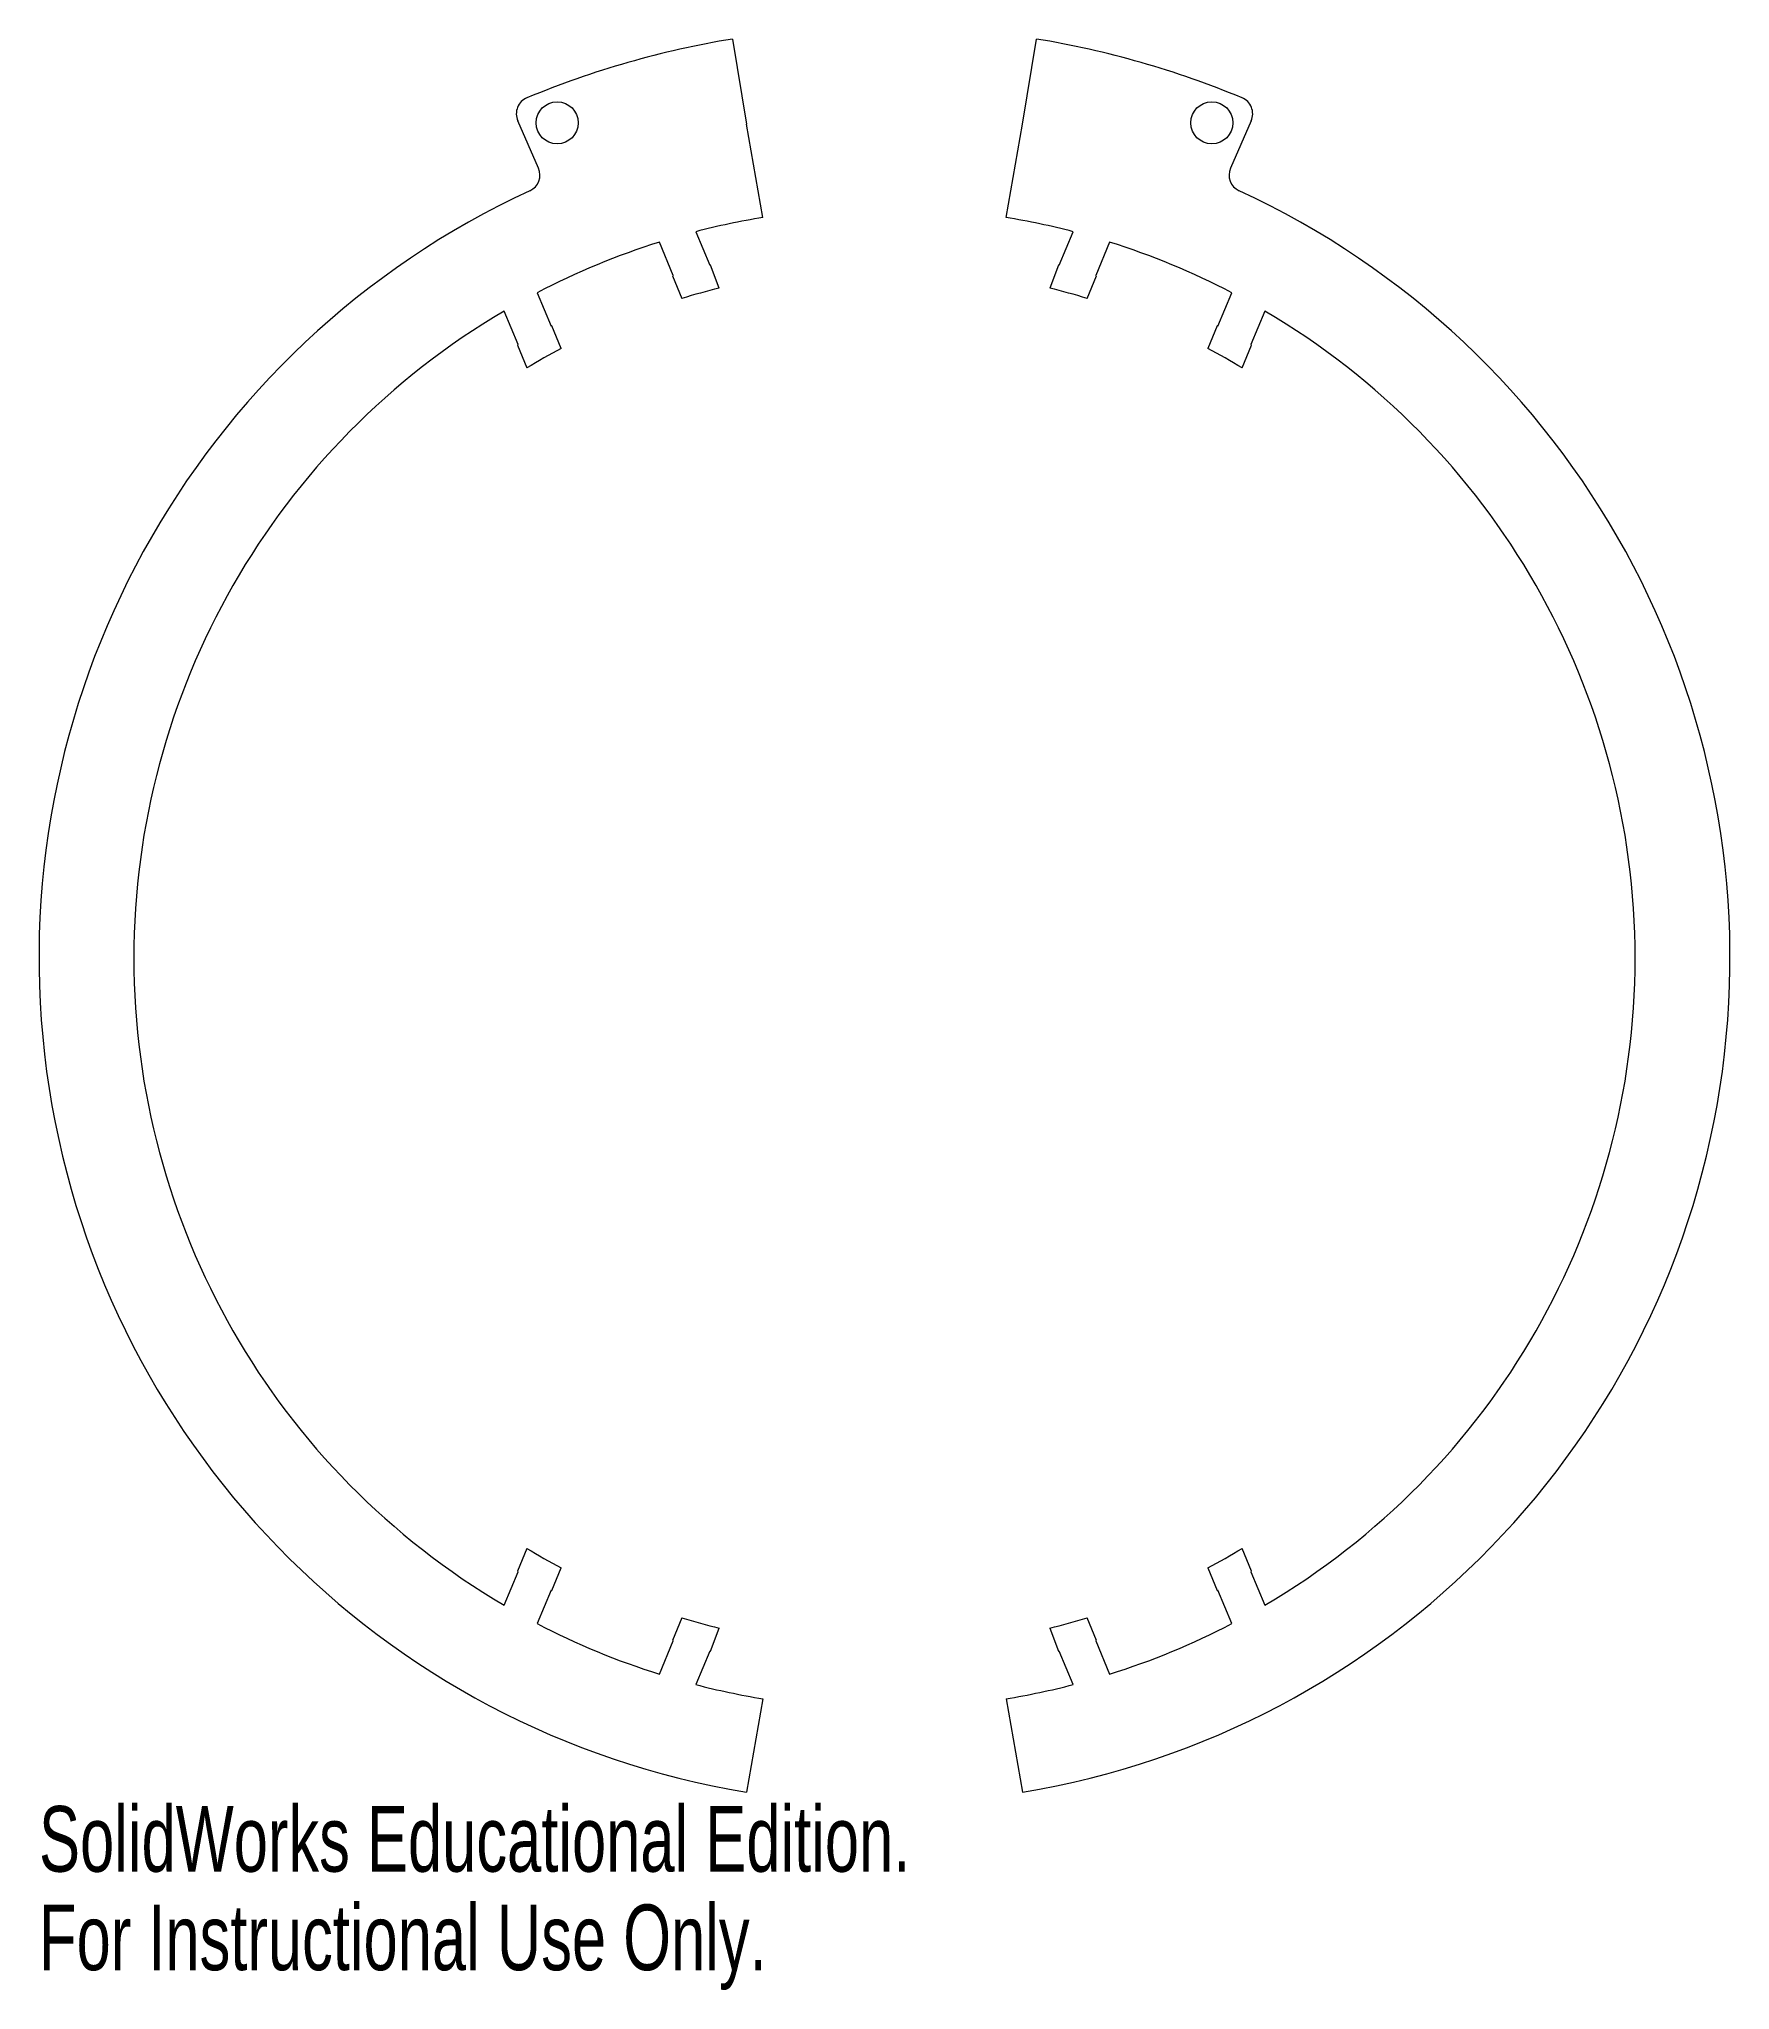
# Model space of a CAD drawing. Header units: inches. Extents: x -2.45 to 2.45, y -2.99 to 2.66.
import ezdxf

# ---------------------------------------------------------------- set-up
doc = ezdxf.new("R2010")
doc.units = ezdxf.units.IN
doc.header["$MEASUREMENT"] = 0
doc.styles.add('SLDTEXTSTYLE0', font='TXT', dxfattribs={"width": 0.7})

msp = doc.modelspace()

# ---------------------------------------------------------------- linework, layer by layer
at = {"color": 7, "linetype": 'Continuous', "lineweight": 15}
for p, q in [((-0.4408, 2.6638), (-0.4, 2.4171)), ((0.4, 2.4171), (0.4408, 2.6638)), ((-1.0025, 2.2896), (-1.0627, 2.4271)), ((-0.3523, 2.1464), (-0.4, 2.4171)), ((0.3523, 2.1464), (0.4, 2.4171)), ((1.0627, 2.4271), (1.0025, 2.2896)), ((-0.5468, 2.1053), (-0.5065, 2.0081)), ((0.5065, 2.0081), (0.5468, 2.1053)), ((-0.6121, 1.9785), (-0.6521, 2.0751)), ((0.6521, 2.0751), (0.6121, 1.9785)), ((-0.5043, 2.0086), (-0.5065, 2.0081)), ((-0.4788, 1.9418), (-0.5043, 2.0086)), ((0.5043, 2.0086), (0.4788, 1.9418)), ((0.5065, 2.0081), (0.5043, 2.0086)), ((-1.0062, 1.9284), (-0.9662, 1.8318)), ((-0.6121, 1.9785), (-0.6142, 1.9778)), ((-0.6142, 1.9778), (-0.587, 1.9119)), ((0.587, 1.9119), (0.6142, 1.9778)), ((0.6142, 1.9778), (0.6121, 1.9785)), ((0.9662, 1.8318), (1.0062, 1.9284)), ((-1.0617, 1.7781), (-1.102, 1.8753)), ((1.102, 1.8753), (1.0617, 1.7781)), ((-0.9642, 1.8328), (-0.9662, 1.8318)), ((-0.9369, 1.767), (-0.9642, 1.8328)), ((0.9642, 1.8328), (0.9369, 1.767)), ((0.9662, 1.8318), (0.9642, 1.8328)), ((-1.0617, 1.7781), (-1.0637, 1.7769)), ((-1.0637, 1.7769), (-1.0363, 1.7106)), ((1.0363, 1.7106), (1.0637, 1.7769)), ((1.0637, 1.7769), (1.0617, 1.7781)), ((-1.0363, -1.7106), (-1.0637, -1.7769)), ((1.0637, -1.7769), (1.0363, -1.7106)), ((-1.102, -1.8753), (-1.0617, -1.7781)), ((-1.0637, -1.7769), (-1.0617, -1.7781)), ((-0.9642, -1.8328), (-0.9369, -1.767)), ((0.9369, -1.767), (0.9642, -1.8328)), ((1.0617, -1.7781), (1.0637, -1.7769)), ((1.0617, -1.7781), (1.102, -1.8753)), ((-0.9662, -1.8318), (-1.0062, -1.9284)), ((-0.9662, -1.8318), (-0.9642, -1.8328)), ((0.9642, -1.8328), (0.9662, -1.8318)), ((1.0062, -1.9284), (0.9662, -1.8318)), ((-0.587, -1.9119), (-0.6142, -1.9778)), ((0.6142, -1.9778), (0.587, -1.9119)), ((-0.6521, -2.0751), (-0.6121, -1.9785)), ((-0.6142, -1.9778), (-0.6121, -1.9785)), ((-0.5043, -2.0086), (-0.4788, -1.9418)), ((0.4788, -1.9418), (0.5043, -2.0086)), ((0.6121, -1.9785), (0.6142, -1.9778)), ((0.6121, -1.9785), (0.6521, -2.0751)), ((-0.5065, -2.0081), (-0.5468, -2.1053)), ((-0.5065, -2.0081), (-0.5043, -2.0086)), ((0.5043, -2.0086), (0.5065, -2.0081)), ((0.5468, -2.1053), (0.5065, -2.0081)), ((-0.3523, -2.1464), (-0.4, -2.4171)), ((0.3523, -2.1464), (0.4, -2.4171))]:
    msp.add_line(p, q, dxfattribs=at)
for centre in [(-0.9485, 2.4208), (0.9485, 2.4208)]:
    msp.add_circle(centre, 0.061, dxfattribs=at)
for centre, radius, start, end in [((0, 0), 2.7, 99.3965, 112.5654), ((0, 0), 2.7, 67.4346, 80.6035), ((-1.0169, 2.4471), 0.05, 112.5654, 203.6465), ((1.0169, 2.4471), 0.05, 336.3535, 67.4346), ((-1.0483, 2.2696), 0.05, 294.7925, 23.6465), ((1.0483, 2.2696), 0.05, 156.3535, 245.2075), ((0, 0), 2.45, 114.7925, 260.6035), ((0, 0), 2.45, 279.3965, 65.2075), ((0, 0), 2.1752, 99.3202, 104.5598), ((0, 0), 2.1752, 75.4402, 80.6798), ((0, 0), 2.1752, 107.4452, 117.5548), ((0, 0), 2.1752, 62.4452, 72.5548), ((0, 0), 2, 103.8522, 107.0666), ((0, 0), 2, 72.9334, 76.1478), ((0, 0), 2.1752, 120.4402, 239.5598), ((0, 0), 2.1752, 300.4402, 59.5598), ((0, 0), 2, 117.9334, 121.2066), ((0, 0), 2, 58.7934, 62.0666), ((0, 0), 2, 238.7934, 242.0666), ((0, 0), 2, 297.9334, 301.2066), ((0, 0), 2, 252.9334, 256.1478), ((0, 0), 2, 283.8522, 287.0666), ((0, 0), 2.1752, 242.4452, 252.5548), ((0, 0), 2.1752, 287.4452, 297.5548), ((0, 0), 2.1752, 255.4402, 260.6798), ((0, 0), 2.1752, 279.3202, 284.5598)]:
    msp.add_arc(centre, radius, start, end, dxfattribs=at)

# ---------------------------------------------------------------- texts
at = {"color": 7, "linetype": 'Continuous', "char_height": 0.1903, "attachment_point": 1, "style": 'SLDTEXTSTYLE0'}
for s, insert in [('SolidWorks Educational Edition.', (-2.45, -2.4573)), ('For Instructional Use Only.', (-2.45, -2.7427))]:
    msp.add_mtext(s, dxfattribs=dict(at, insert=insert))

doc.saveas('drawing.dxf')
